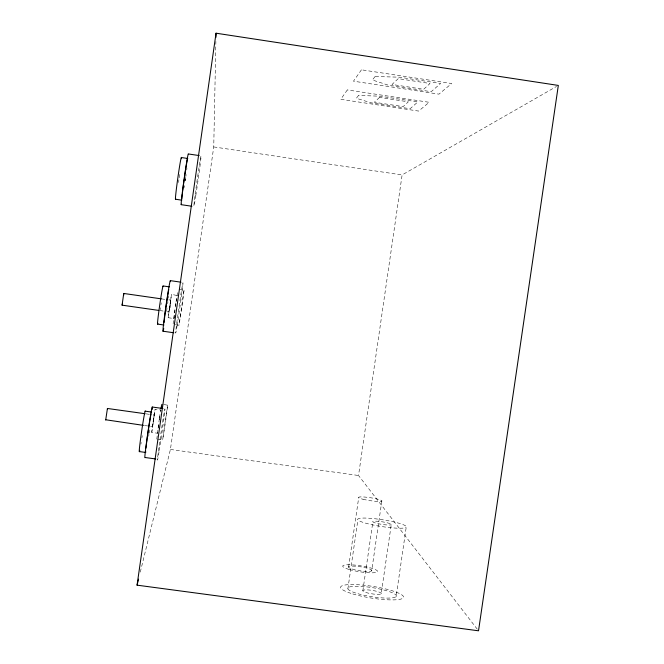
<?xml version="1.0" encoding="UTF-8"?>
<svg xmlns="http://www.w3.org/2000/svg" width="664" height="664" viewBox="0 0 664 664"><rect width="100%" height="100%" fill="white"/><g stroke="black" fill="none" stroke-linecap="round" stroke-linejoin="round"><path stroke-width="0.5" stroke-dasharray="3.32 2.49" d="M179.155 289.496L184.028 290.193L181.861 307.44L179.023 325.219L174.142 324.522M140.278 572.094L170.416 449.462L213.742 146.927L215.883 41.467M150.57 426.363L152.604 426.645L154.272 415L152.239 414.718M157.634 432.289L157.617 433.277L151.716 432.364L153.89 415.88L155.102 409.182L160.954 409.995L160.92 411.066M173.138 323.899L173.495 320.446M174.292 315.292L174.001 318.546L168.15 317.707L171.495 294.351L177.354 295.571M173.711 318.645L175.13 308.046M158.098 428.421L158.879 422.702M174.59 312.902L174.972 310.088M477.258 629.165L358.527 475.49L402.11 174.939L556.532 86.453M348.6 567.197L358.701 497.585M347.878 588.852L357.896 519.771M362.834 590.86L372.861 521.821M371.682 570.849A11.769 2 8.9 0 0 355.995 566.251A11.769 2 8.9 0 0 352.883 569.247A11.769 2 8.9 0 0 371.682 570.849L381.858 500.772M381.202 593.79A9.371 1.726 9.1 0 0 368.661 589.964A9.371 1.726 9.1 0 0 366.279 592.587A9.371 1.726 9.1 0 0 381.202 593.79L391.245 524.684A9.379 1.295 8.9 0 0 378.629 521.348A9.379 1.295 8.9 0 0 376.355 523.249A9.379 1.295 8.9 0 0 391.245 524.684M396.126 596.538A24.593 4.524 9.1 0 0 362.951 586.519A24.593 4.524 9.1 0 0 357.124 593.475A24.593 4.524 9.1 0 0 396.126 596.538L406.202 527.282A24.609 3.403 8.9 0 0 372.819 518.534A24.609 3.403 8.9 0 0 367.267 523.606A24.609 3.403 8.9 0 0 406.202 527.282M175.396 306.212L175.927 302.543M175.396 307.042L175.844 303.996M159.352 418.619L156.787 439.095M176.06 301.68L177.653 291.745M159.484 417.739L160.638 410.319M159.327 419.631L160.182 414.112M176.275 301.141L176.665 298.692M174.366 316.852L174.001 318.546M157.758 439.228L162.63 439.9L165.651 420.868L167.668 405.223L162.755 404.31M167.627 404.99L162.63 439.9M160.796 410.642L160.954 409.995M151.774 432.463L155.102 409.182M152.604 426.645L154.272 415M184.028 290.193L179.023 325.219M177.222 295.613L177.346 295.189M168.15 317.707L171.495 294.351M166.946 311.582C170.001 314.636 172.482 297.821 168.614 299.904M170.656 300.194L168.988 311.873M146.121 413.863L151.218 414.577M144.462 425.508L149.549 426.213M170.416 449.462L358.527 475.49M159.808 310.561L165.925 311.433M161.477 298.875L167.594 299.754M213.742 146.927L402.11 174.939M149.641 429.815A25.63 0.681 -81.7 0 1 149.101 433.55M148.968 434.48A25.63 0.681 -81.7 0 1 148.695 436.323M161.244 302.809A19.273 0.598 -81.8 0 1 160.97 304.776M160.539 307.731A19.273 0.598 -81.8 0 1 160.248 309.656M142.262 435.684A20.526 0.631 -81.7 0 1 141.947 437.717M141.191 442.448A20.526 0.631 -81.7 0 1 140.901 444.15M168.714 296.078A25.556 0.689 -81.8 0 1 168.448 298.119M167.934 301.879A25.556 0.689 -81.8 0 1 167.677 303.73M167.004 308.37A25.556 0.689 -81.8 0 1 166.598 311.134M186.949 168.341A25.672 0.681 -82 0 1 186.725 170.05M186.127 174.549A25.672 0.681 -82 0 1 185.87 176.392M185.746 177.329A25.672 0.681 -82 0 1 185.214 181.065M184.542 185.679A25.672 0.681 -82 0 1 184.277 187.464M185.397 178.965A21.099 0.564 -82 0 1 185.14 180.757M179.629 174.466A21.107 0.647 -82 0 1 179.006 178.94M178.882 179.836A21.107 0.647 -82 0 1 178.492 182.509M347.347 89.922L340.757 99.318L418.652 111.079L429.168 102.297L347.347 89.922M361.448 69.803L353.472 81.191L438.929 94.147L451.661 83.523L361.448 69.803M358.577 95.425L356.352 98.28L371.01 102.804L410.136 108.713L417.847 101.907L380.264 96.222L358.577 95.425M375.102 76.526L372.379 79.979L388.274 85.175L431.21 91.69L440.606 83.465L399.213 77.173L375.102 76.526M398.234 78.651L392.042 84.469L423.657 89.291L429.99 83.481L398.234 78.651M379.493 97.442L374.355 102.248L403.148 106.613L408.343 101.808L379.493 97.442M352.825 593.948A31.88 5.868 9.1 0 0 403.289 597.857A31.88 5.868 9.1 0 0 360.129 584.884A31.88 5.868 9.1 0 0 352.825 593.948M349.289 569.513A17.654 3.005 8.9 0 0 377.442 571.887A17.654 3.005 8.9 0 0 353.846 564.998A17.654 3.005 8.9 0 0 349.289 569.513M195.789 195.689A25.655 0.473 -81.9 0 0 201.092 155.849A25.655 0.473 -81.9 0 0 195.506 191.946A25.655 0.473 -81.9 0 0 195.789 195.689M159.26 450.433A25.614 0.465 -81.7 0 0 164.971 409.107A25.614 0.465 -81.7 0 0 159.584 442.614A25.614 0.465 -81.7 0 0 159.26 450.433M177.114 325.651A25.547 0.473 -81.8 0 0 182.973 283.337A25.547 0.473 -81.8 0 0 177.952 314.279A25.547 0.473 -81.8 0 0 177.114 325.651M363.034 499.253A11.778 1.461 8.7 0 0 381.8 501.154A11.778 1.461 8.7 0 0 366.022 497.17A11.778 1.461 8.7 0 0 363.034 499.253"/><path stroke-width="1" d="M215.966 37.333L216.049 33.2L558.324 85.424L478.52 630.8L137.066 585.158L216.049 33.2M123.736 295.148L123.745 293.463L161.477 298.875M161.46 408.269L161.642 406.634M160.895 408.775L161.842 404.409M122.566 303.398L122.076 305.166L158.787 310.412M137.066 585.158L138.552 579.124M143.441 425.367L105.9 419.797M145.109 413.722L107.427 408.468L105.692 420.063M123.745 293.463L122.076 305.166M155.725 458.965L145.009 457.488A25.63 0.681 -81.7 0 1 148.52 428.18A25.63 0.681 -81.7 0 1 152.23 409.348M152.222 407.015L162.946 408.518M145.167 411.165L151.508 412.045M139.39 451.578L145.723 452.458A20.518 0.548 -81.7 0 1 145.673 450.873M157.609 324.107L163.95 325.003M163.062 331.228L173.785 332.755M170.299 280.64L181.023 282.183M163.062 285.952L169.403 286.865M181.156 204.67L191.888 206.247M181.421 157.542L187.763 158.48M175.462 199.233L181.803 200.163M199.142 155.559L188.41 153.965A25.672 0.681 -82 0 0 183.87 180.84A25.672 0.681 -82 0 0 181.413 204.155M107.427 408.468L107.518 409.007M145.956 448.092A20.518 0.548 -81.7 0 1 146.42 444.216M146.536 443.336A20.518 0.548 -81.7 0 1 147.043 439.493M147.151 438.655A20.518 0.548 -81.7 0 1 148.421 429.782M148.553 428.902A20.518 0.548 -81.7 0 1 151.06 413.855M157.874 323.327A19.273 0.598 -81.8 0 1 159.692 305.291A19.273 0.598 -81.8 0 1 163.128 286.599M164.016 322.696A19.273 0.515 -81.8 0 1 164.332 319.741M164.44 318.844A19.273 0.515 -81.8 0 1 168.772 289.454M139.739 450.316A20.526 0.631 -81.7 0 1 141.341 433.368A20.526 0.631 -81.7 0 1 145.3 411.406M163.734 328.539A25.556 0.689 -81.8 0 1 165.61 308.494A25.556 0.689 -81.8 0 1 170.349 281.519M181.803 199.142A21.099 0.564 -82 0 1 182.285 194.162M182.401 193.166A21.099 0.564 -82 0 1 184.285 178.765M184.418 177.852A21.099 0.564 -82 0 1 187.58 158.746M175.686 198.827A21.107 0.647 -82 0 1 177.985 176.898A21.107 0.647 -82 0 1 181.421 158.704"/></g></svg>
